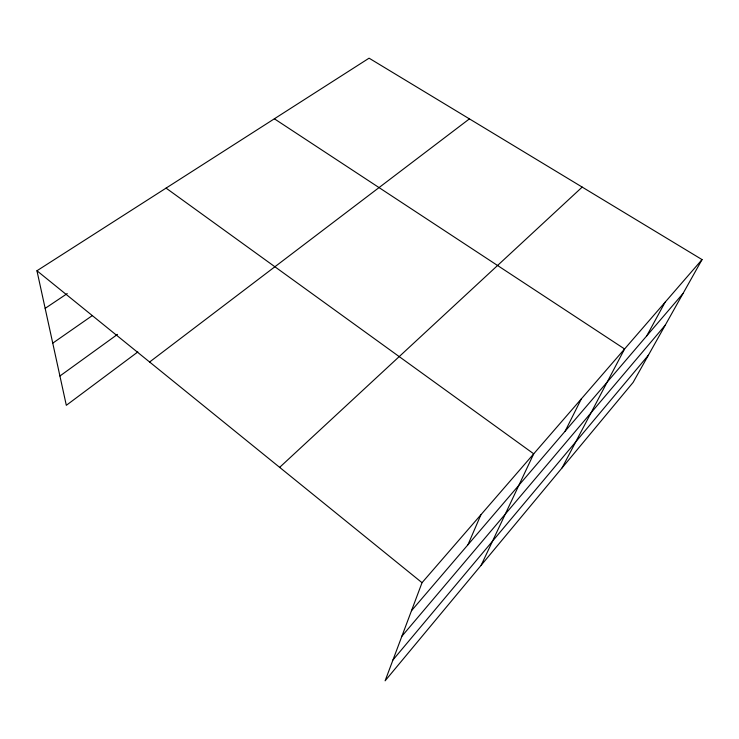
<?xml version="1.0" encoding="UTF-8"?>
<svg xmlns="http://www.w3.org/2000/svg" width="739" height="739" viewBox="0 0 739 739"><rect width="100%" height="100%" fill="white"/><g stroke="black" fill="none" stroke-linecap="round" stroke-linejoin="round"><path stroke-width="1.11" d="M702.05 259.592L422.034 582.692L385.111 680.822L633.12 382.405L702.05 259.592L369.075 58.178L36.95 270.751L66.316 405.314L137.833 351.94M467.963 544.735L480.904 514.769M481.154 565.261L533.715 453.82L166.072 188.112M565.104 431.243L581.371 398.838M562.074 467.889L624.584 348.974L274.363 118.794M646.773 335.829L665.091 302.233M392.972 659.945L648.352 355.256M401.896 636.224L665.285 325.105M411.494 610.71L683.039 293.457M279.656 467.353L582.193 187.087M149.611 362.008L469.422 118.877M59.924 376.003L117.519 334.37M52.755 343.155L92.375 315.553M45.162 308.366L67.231 293.586M36.95 270.751L422.034 582.692"/></g></svg>
